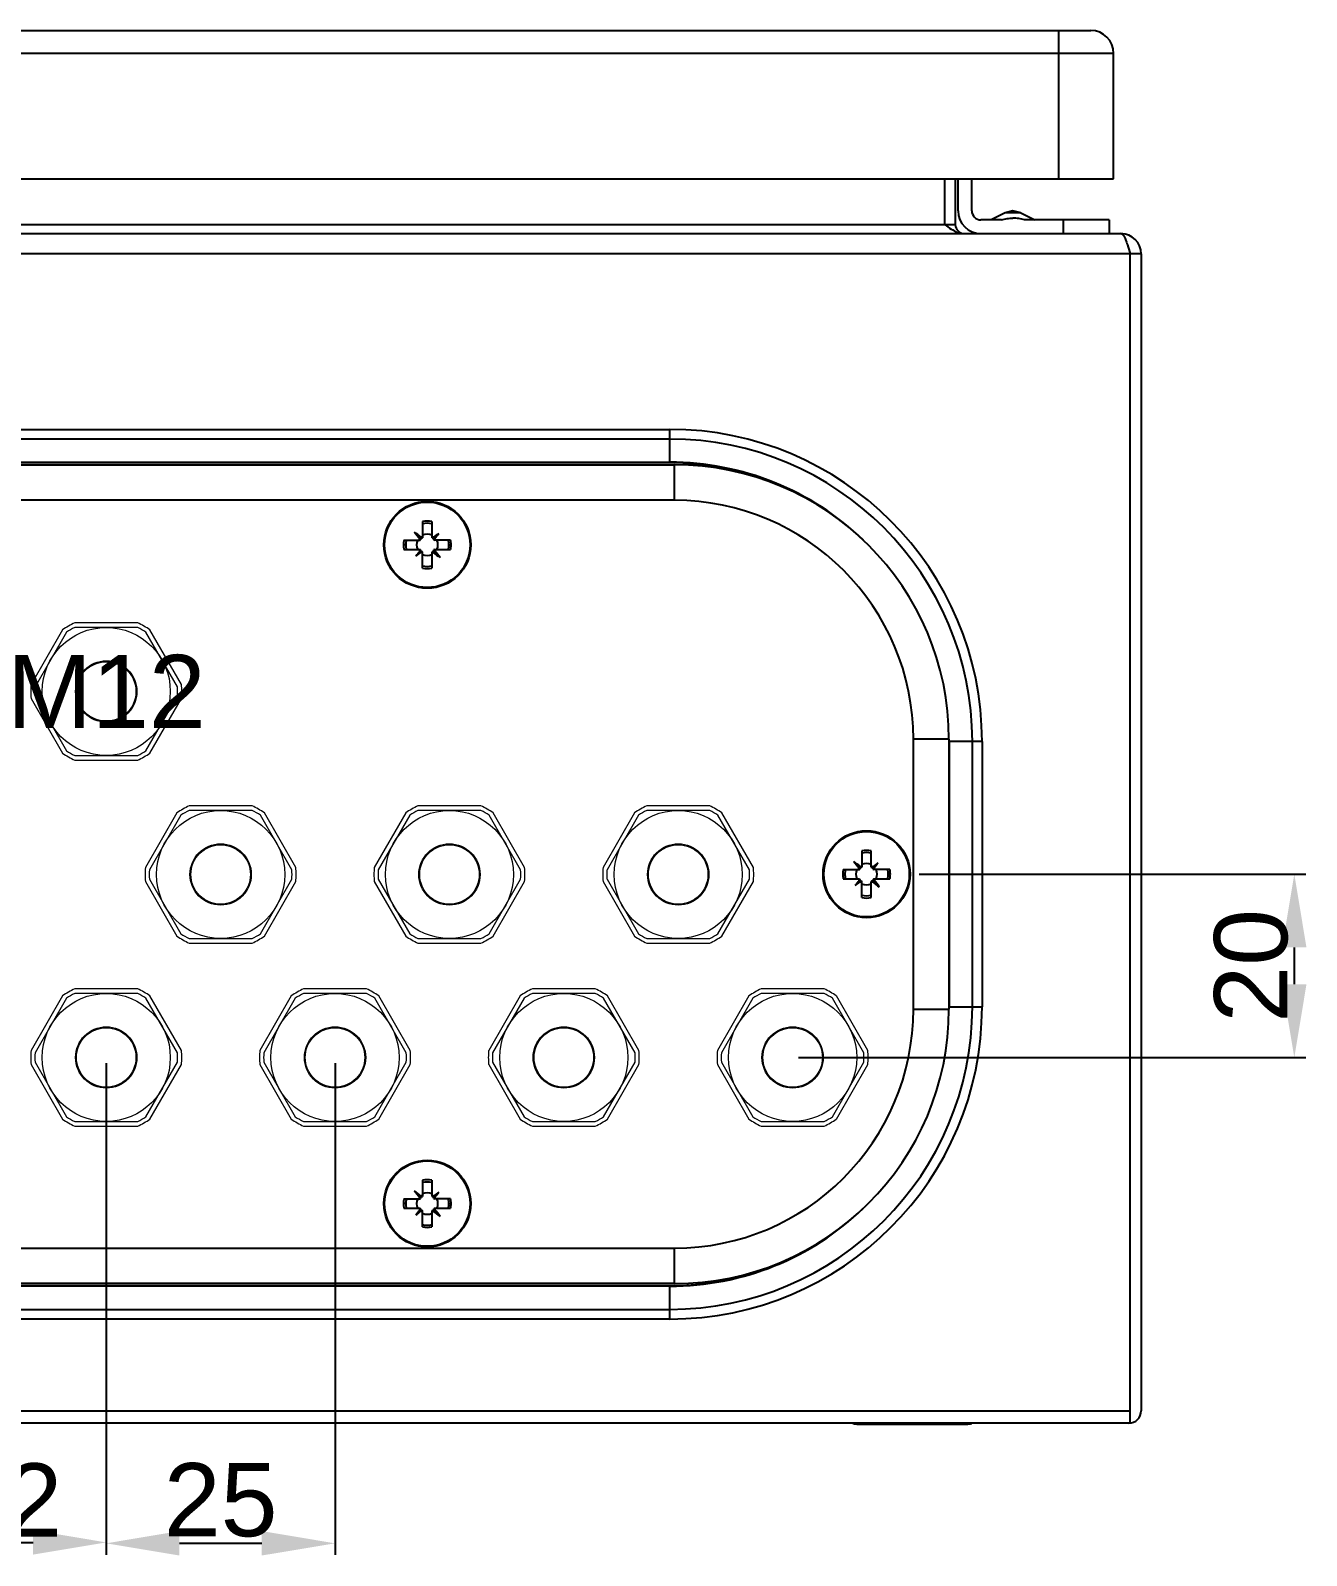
# Model space of a CAD drawing. Header units: millimetres. Extents: x 46697 to 52144, y 25488 to 34806.
# Drawn here: x 49601.2 to 49740.6, y 30669.7 to 30836.4 of the extents above; entities that cross this region are included whole.
import ezdxf

# ---------------------------------------------------------------- set-up
doc = ezdxf.new("R2010")
doc.units = ezdxf.units.MM
doc.layers.add('000-KOTIRANJE', color=254, linetype='Continuous', lineweight=5)
doc.layers.add('000-PI-Oprema', color=30, linetype='Continuous', lineweight=5)
doc.layers.add('000-PI-NO PLOT', color=6, linetype='Continuous', lineweight=5, plot=False)
doc.layers.add('000-PI-ORMAR', color=51, linetype='Continuous')
doc.layers.add('210-0', color=7, linetype='Continuous')
doc.styles.get("Standard").update_dxf_attribs({"font": 'arial.ttf'})
doc.dimstyles.new('ISO-25-lb', dxfattribs={"dimtxt": 8, "dimasz": 8, "dimexe": 1.25, "dimexo": 0.625, "dimtad": 1, "dimdec": 1, "dimtxsty": 'Standard', "dimcen": 5, "dimadec": 0, "dimazin": 0, "dimtfac": 1, "dimtdec": 1, "dimtmove": 0, "dimatfit": 3, "dimfxl": 1, "dimarcsym": 0})

# ---------------------------------------------------------------- blocks, each defined once
blk = doc.blocks.new('NSYCRN325150_bottom')
at = {"layer": '000-PI-ORMAR'}
for p, q in [((49561.72, 30888.93), (49801.72, 30888.93)), ((49798.22, 30872.73), (49798.22, 30888.93)), ((49804.22, 30886.43), (49559.22, 30886.43)), ((49804.22, 30872.73), (49804.22, 30886.43)), ((49559.22, 30872.73), (49804.22, 30872.73)), ((49785.72, 30872.73), (49785.72, 30867.73)), ((49786.92, 30872.73), (49786.92, 30867.73)), ((49787.22, 30869.23), (49787.22, 30872.73)), ((49788.72, 30869.23), (49788.72, 30872.73)), ((49577.52, 30867.73), (49786.92, 30867.73)), ((49791.95, 30868.23), (49789.72, 30868.23)), ((49792.36, 30869.02), (49790.85, 30868.23)), ((49793.22, 30869.23), (49792.36, 30869.02)), ((49794.08, 30869.02), (49792.36, 30869.02)), ((49794.08, 30869.02), (49793.22, 30869.23)), ((49794.08, 30869.02), (49795.59, 30868.23)), ((49803.72, 30868.23), (49794.49, 30868.23)), ((49798.72, 30868.23), (49798.72, 30866.73)), ((49803.72, 30868.23), (49803.72, 30866.73)), ((49559.42, 30866.73), (49805.02, 30866.73)), ((49807.22, 30864.53), (49557.22, 30864.53)), ((49806.02, 30736.73), (49806.02, 30864.53)), ((49807.22, 30864.53), (49807.22, 30738.07)), ((49608.72, 30845.34), (49755.72, 30845.34)), ((49755.72, 30841.68), (49755.72, 30845.34)), ((49755.72, 30844.28), (49608.72, 30844.28)), ((49608.22, 30841.47), (49756.22, 30841.47)), ((49608.72, 30841.75), (49755.72, 30841.75)), ((49755.72, 30841.68), (49608.72, 30841.68)), ((49756.22, 30837.59), (49756.22, 30841.47)), ((49756.22, 30837.59), (49608.22, 30837.59)), ((49728.71, 30835.27), (49728.71, 30833.5)), ((49729.74, 30833.5), (49729.74, 30835.27)), ((49726.86, 30832.72), (49726.61, 30832.72)), ((49726.67, 30833.24), (49728.44, 30833.24)), ((49728.49, 30833.45), (49727.83, 30834.11)), ((49728.4, 30833.37), (49728.26, 30833.24)), ((49728.4, 30833.54), (49728.56, 30833.54)), ((49728.4, 30833.54), (49728.4, 30833.38)), ((49728.4, 30833.38), (49728.4, 30833.37)), ((49728.4, 30833.37), (49728.49, 30833.28)), ((49728.44, 30833.24), (49728.49, 30833.28)), ((49728.66, 30833.45), (49728.49, 30833.45)), ((49728.49, 30833.45), (49728.49, 30833.28)), ((49728.57, 30833.54), (49728.56, 30833.54)), ((49728.71, 30833.68), (49728.57, 30833.54)), ((49728.57, 30833.54), (49728.66, 30833.45)), ((49728.66, 30833.45), (49728.71, 30833.5)), ((49729.87, 30833.54), (49729.74, 30833.68)), ((49729.74, 30833.5), (49729.78, 30833.45)), ((49729.87, 30833.54), (49729.78, 30833.45)), ((49729.95, 30833.45), (49729.78, 30833.45)), ((49729.93, 30833.54), (49729.87, 30833.54)), ((49730.04, 30833.54), (49729.93, 30833.54)), ((49729.95, 30833.45), (49730.47, 30833.97)), ((49729.95, 30833.28), (49729.95, 30833.45)), ((49730.04, 30833.37), (49729.95, 30833.28)), ((49729.95, 30833.28), (49730, 30833.24)), ((49731.77, 30833.24), (49730, 30833.24)), ((49730.04, 30833.54), (49730.04, 30833.43)), ((49730.04, 30833.37), (49730.04, 30833.43)), ((49730.18, 30833.24), (49730.04, 30833.37)), ((49731.58, 30832.72), (49731.83, 30832.72)), ((49726.67, 30832.21), (49728.44, 30832.21)), ((49728.49, 30831.99), (49727.98, 30831.48)), ((49728.26, 30832.21), (49728.4, 30832.07)), ((49728.4, 30832.07), (49728.49, 30832.16)), ((49728.4, 30832.01), (49728.4, 30832.07)), ((49728.4, 30831.9), (49728.4, 30832.01)), ((49728.4, 30831.9), (49728.51, 30831.9)), ((49728.49, 30832.16), (49728.44, 30832.21)), ((49728.49, 30832.16), (49728.49, 30831.99)), ((49728.49, 30831.99), (49728.66, 30831.99)), ((49728.57, 30831.9), (49728.51, 30831.9)), ((49728.57, 30831.9), (49728.66, 30831.99)), ((49728.57, 30831.9), (49728.71, 30831.76)), ((49728.71, 30831.94), (49728.66, 30831.99)), ((49728.71, 30830.17), (49728.71, 30831.94)), ((49729.78, 30831.99), (49729.74, 30831.94)), ((49729.74, 30830.17), (49729.74, 30831.94)), ((49729.74, 30831.76), (49729.87, 30831.9)), ((49729.78, 30831.99), (49729.95, 30831.99)), ((49729.87, 30831.9), (49729.78, 30831.99)), ((49729.88, 30831.9), (49729.87, 30831.9)), ((49730.04, 30831.9), (49729.88, 30831.9)), ((49730, 30832.21), (49729.95, 30832.16)), ((49729.95, 30831.99), (49729.95, 30832.16)), ((49730.04, 30832.07), (49729.95, 30832.16)), ((49729.95, 30831.99), (49730.61, 30831.33)), ((49730, 30832.21), (49731.77, 30832.21)), ((49730.04, 30832.07), (49730.18, 30832.21)), ((49730.04, 30832.07), (49730.04, 30832.06)), ((49730.04, 30832.06), (49730.04, 30831.9)), ((49786.22, 30811.47), (49782.34, 30811.47)), ((49782.34, 30781.97), (49782.34, 30811.47)), ((49786.22, 30811.47), (49786.22, 30781.97)), ((49789.84, 30811.22), (49786.25, 30811.22)), ((49786.25, 30811.22), (49786.25, 30782.22)), ((49788.78, 30782.22), (49788.78, 30811.22)), ((49789.84, 30811.22), (49789.84, 30782.22)), ((49776.49, 30797.45), (49775.83, 30798.11)), ((49776.71, 30799.27), (49776.71, 30797.5)), ((49777.74, 30797.5), (49777.74, 30799.27)), ((49777.95, 30797.45), (49778.47, 30797.97)), ((49774.86, 30796.72), (49774.61, 30796.72)), ((49774.67, 30797.24), (49776.44, 30797.24)), ((49774.67, 30796.21), (49776.44, 30796.21)), ((49776.4, 30797.37), (49776.26, 30797.24)), ((49776.26, 30796.21), (49776.4, 30796.07)), ((49776.4, 30797.54), (49776.56, 30797.54)), ((49776.4, 30797.54), (49776.4, 30797.38)), ((49776.4, 30797.38), (49776.4, 30797.37)), ((49776.4, 30797.37), (49776.49, 30797.28)), ((49776.4, 30796.07), (49776.49, 30796.16)), ((49776.4, 30796.01), (49776.4, 30796.07)), ((49776.44, 30797.24), (49776.49, 30797.28)), ((49776.49, 30796.16), (49776.44, 30796.21)), ((49776.66, 30797.45), (49776.49, 30797.45)), ((49776.49, 30797.45), (49776.49, 30797.28)), ((49776.49, 30796.16), (49776.49, 30795.99)), ((49776.57, 30797.54), (49776.56, 30797.54)), ((49776.71, 30797.68), (49776.57, 30797.54)), ((49776.57, 30797.54), (49776.66, 30797.45)), ((49776.66, 30797.45), (49776.71, 30797.5)), ((49777.87, 30797.54), (49777.74, 30797.68)), ((49777.74, 30797.5), (49777.78, 30797.45)), ((49777.87, 30797.54), (49777.78, 30797.45)), ((49777.95, 30797.45), (49777.78, 30797.45)), ((49777.93, 30797.54), (49777.87, 30797.54)), ((49778.04, 30797.54), (49777.93, 30797.54)), ((49777.95, 30797.28), (49777.95, 30797.45)), ((49778.04, 30797.37), (49777.95, 30797.28)), ((49777.95, 30797.28), (49778, 30797.24)), ((49778, 30796.21), (49777.95, 30796.16)), ((49778.04, 30796.07), (49777.95, 30796.16)), ((49777.95, 30795.99), (49777.95, 30796.16)), ((49779.77, 30797.24), (49778, 30797.24)), ((49778, 30796.21), (49779.77, 30796.21)), ((49778.04, 30797.54), (49778.04, 30797.43)), ((49778.04, 30797.37), (49778.04, 30797.43)), ((49778.18, 30797.24), (49778.04, 30797.37)), ((49778.04, 30796.07), (49778.18, 30796.21)), ((49778.04, 30796.07), (49778.04, 30796.06)), ((49778.04, 30796.06), (49778.04, 30795.9)), ((49779.58, 30796.72), (49779.83, 30796.72)), ((49776.49, 30795.99), (49775.98, 30795.48)), ((49776.4, 30795.9), (49776.4, 30796.01)), ((49776.4, 30795.9), (49776.51, 30795.9)), ((49776.49, 30795.99), (49776.66, 30795.99)), ((49776.57, 30795.9), (49776.51, 30795.9)), ((49776.57, 30795.9), (49776.66, 30795.99)), ((49776.57, 30795.9), (49776.71, 30795.76)), ((49776.71, 30795.94), (49776.66, 30795.99)), ((49776.71, 30794.17), (49776.71, 30795.94)), ((49777.78, 30795.99), (49777.74, 30795.94)), ((49777.74, 30794.17), (49777.74, 30795.94)), ((49777.74, 30795.76), (49777.87, 30795.9)), ((49777.78, 30795.99), (49777.95, 30795.99)), ((49777.87, 30795.9), (49777.78, 30795.99)), ((49777.88, 30795.9), (49777.87, 30795.9)), ((49778.04, 30795.9), (49777.88, 30795.9)), ((49777.95, 30795.99), (49778.61, 30795.33)), ((49782.34, 30781.97), (49786.22, 30781.97)), ((49786.25, 30782.22), (49789.84, 30782.22)), ((49728.71, 30763.27), (49728.71, 30761.5)), ((49729.74, 30761.5), (49729.74, 30763.27)), ((49726.67, 30761.24), (49728.44, 30761.24)), ((49728.49, 30761.45), (49727.83, 30762.11)), ((49728.4, 30761.37), (49728.26, 30761.24)), ((49728.4, 30761.54), (49728.56, 30761.54)), ((49728.4, 30761.54), (49728.4, 30761.38)), ((49728.4, 30761.38), (49728.4, 30761.37)), ((49728.4, 30761.37), (49728.49, 30761.28)), ((49728.44, 30761.24), (49728.49, 30761.28)), ((49728.66, 30761.45), (49728.49, 30761.45)), ((49728.49, 30761.45), (49728.49, 30761.28)), ((49728.57, 30761.54), (49728.56, 30761.54)), ((49728.71, 30761.68), (49728.57, 30761.54)), ((49728.57, 30761.54), (49728.66, 30761.45)), ((49728.66, 30761.45), (49728.71, 30761.5)), ((49729.87, 30761.54), (49729.74, 30761.68)), ((49729.74, 30761.5), (49729.78, 30761.45)), ((49729.87, 30761.54), (49729.78, 30761.45)), ((49729.95, 30761.45), (49729.78, 30761.45)), ((49729.93, 30761.54), (49729.87, 30761.54)), ((49730.04, 30761.54), (49729.93, 30761.54)), ((49729.95, 30761.45), (49730.47, 30761.97)), ((49729.95, 30761.28), (49729.95, 30761.45)), ((49730.04, 30761.37), (49729.95, 30761.28)), ((49729.95, 30761.28), (49730, 30761.24)), ((49731.77, 30761.24), (49730, 30761.24)), ((49730.04, 30761.54), (49730.04, 30761.43)), ((49730.04, 30761.37), (49730.04, 30761.43)), ((49730.18, 30761.24), (49730.04, 30761.37)), ((49726.86, 30760.72), (49726.61, 30760.72)), ((49726.67, 30760.21), (49728.44, 30760.21)), ((49728.49, 30759.99), (49727.98, 30759.48)), ((49728.26, 30760.21), (49728.4, 30760.07)), ((49728.4, 30760.07), (49728.49, 30760.16)), ((49728.4, 30760.01), (49728.4, 30760.07)), ((49728.4, 30759.9), (49728.4, 30760.01)), ((49728.4, 30759.9), (49728.51, 30759.9)), ((49728.49, 30760.16), (49728.44, 30760.21)), ((49728.49, 30760.16), (49728.49, 30759.99)), ((49728.49, 30759.99), (49728.66, 30759.99)), ((49728.57, 30759.9), (49728.51, 30759.9)), ((49728.57, 30759.9), (49728.66, 30759.99)), ((49728.57, 30759.9), (49728.71, 30759.76)), ((49728.71, 30759.94), (49728.66, 30759.99)), ((49728.71, 30758.17), (49728.71, 30759.94)), ((49729.78, 30759.99), (49729.74, 30759.94)), ((49729.74, 30758.17), (49729.74, 30759.94)), ((49729.74, 30759.76), (49729.87, 30759.9)), ((49729.78, 30759.99), (49729.95, 30759.99)), ((49729.87, 30759.9), (49729.78, 30759.99)), ((49729.88, 30759.9), (49729.87, 30759.9)), ((49730.04, 30759.9), (49729.88, 30759.9)), ((49730, 30760.21), (49729.95, 30760.16)), ((49730.04, 30760.07), (49729.95, 30760.16)), ((49729.95, 30759.99), (49729.95, 30760.16)), ((49729.95, 30759.99), (49730.61, 30759.33)), ((49730, 30760.21), (49731.77, 30760.21)), ((49730.04, 30760.07), (49730.18, 30760.21)), ((49730.04, 30760.07), (49730.04, 30760.06)), ((49730.04, 30760.06), (49730.04, 30759.9)), ((49731.58, 30760.72), (49731.83, 30760.72)), ((49608.22, 30755.85), (49756.22, 30755.85)), ((49756.22, 30751.97), (49756.22, 30755.85)), ((49756.22, 30751.97), (49608.22, 30751.97)), ((49608.72, 30751.76), (49755.72, 30751.76)), ((49755.72, 30751.69), (49608.72, 30751.69)), ((49755.72, 30748.1), (49755.72, 30751.76)), ((49608.72, 30749.16), (49755.72, 30749.16)), ((49755.72, 30748.1), (49608.72, 30748.1)), ((49557.22, 30738.07), (49806.02, 30738.07)), ((49805.87, 30736.72), (49559.42, 30736.72)), ((49776.3, 30736.62), (49788.14, 30736.62)), ((49806.02, 30736.73), (49805.87, 30736.72))]:
    blk.add_line(p, q, dxfattribs=at)
for centre, radius in [((49729.22, 30832.72), 4.75), ((49729.22, 30832.72), 4.67), ((49777.22, 30796.72), 4.75), ((49777.22, 30796.72), 4.67), ((49729.22, 30760.72), 4.75), ((49729.22, 30760.72), 4.67)]:
    blk.add_circle(centre, radius, dxfattribs=at)
for centre, radius, start, end in [((49801.72, 30886.43), 2.5, 0, 90), ((49787.92, 30867.73), 1, 180, 270), ((49789.72, 30869.23), 2.5, 180, 270), ((49789.72, 30869.23), 1, 180, 270), ((49805.02, 30864.53), 2.2, 0, 90), ((49755.72, 30811.22), 34.12, 0, 90), ((49755.72, 30811.22), 33.06, 0, 90), ((49755.72, 30811.22), 30.53, 46.0952, 90), ((49755.72, 30811.22), 30.46, 62.0222, 90), ((49756.22, 30811.47), 30, 0, 90), ((49756.22, 30811.47), 26.12, 0, 90), ((49729.22, 30832.93), 2.39, 77.579, 102.421), ((49729.22, 30832.91), 2.17, 76.2841, 103.7159), ((49729.02, 30832.72), 2.4, 167.5983, 179.9804), ((49729.02, 30832.72), 2.4, 180.0183, 192.4029), ((49729.04, 30832.72), 2.18, 166.2955, 179.9897), ((49729.04, 30832.72), 2.18, 180.0103, 193.7044), ((49720.91, 30824.47), 11.87, 49.8549, 54.3133), ((49737.36, 30840.95), 11.73, 215.6598, 220.1721), ((49729.22, 30832.72), 1.17, 153.8852, 206.1148), ((49729.22, 30832.72), 1.17, 63.8852, 116.1148), ((49737.51, 30824.5), 11.8, 126.666, 129.9788), ((49720.92, 30841.07), 11.9, 320.0351, 323.3202), ((49729.22, 30832.72), 1.17, 333.8852, 26.1148), ((49729.4, 30832.72), 2.18, 0.0103, 13.7046), ((49729.4, 30832.72), 2.18, 346.2954, 359.9894), ((49729.42, 30832.72), 2.4, 0.0196, 12.4018), ((49729.42, 30832.72), 2.4, 347.5978, 359.9802), ((49737.51, 30824.37), 11.89, 140.0346, 143.3206), ((49720.93, 30840.94), 11.8, 306.6662, 309.9785), ((49729.22, 30832.72), 1.17, 243.8852, 296.1148), ((49737.53, 30840.96), 11.86, 229.8529, 234.3152), ((49721.08, 30824.49), 11.73, 35.6597, 40.1721), ((49729.22, 30832.53), 2.17, 256.286, 283.714), ((49729.22, 30832.51), 2.39, 257.5768, 282.4232), ((49755.72, 30811.22), 30.53, 0, 0.4739), ((49768.91, 30788.47), 11.87, 49.8549, 54.3133), ((49785.36, 30804.95), 11.73, 215.6598, 220.1721), ((49777.22, 30796.93), 2.39, 77.579, 102.421), ((49777.22, 30796.91), 2.17, 76.2841, 103.7159), ((49777.22, 30796.72), 1.17, 63.8852, 116.1148), ((49785.51, 30788.5), 11.8, 126.666, 129.9788), ((49768.92, 30805.07), 11.9, 320.0351, 323.3202), ((49777.02, 30796.72), 2.4, 167.5983, 179.9804), ((49777.02, 30796.72), 2.4, 180.0183, 192.4029), ((49777.04, 30796.72), 2.18, 166.2955, 179.9897), ((49777.04, 30796.72), 2.18, 180.0103, 193.7044), ((49777.22, 30796.72), 1.17, 153.8852, 206.1148), ((49769.08, 30788.49), 11.73, 35.6597, 40.1721), ((49777.22, 30796.72), 1.17, 333.8852, 26.1148), ((49777.4, 30796.72), 2.18, 0.0103, 13.7046), ((49777.4, 30796.72), 2.18, 346.2954, 359.9894), ((49777.42, 30796.72), 2.4, 0.0196, 12.4018), ((49777.42, 30796.72), 2.4, 347.5978, 359.9802), ((49785.51, 30788.37), 11.89, 140.0346, 143.3206), ((49768.93, 30804.94), 11.8, 306.6662, 309.9785), ((49777.22, 30796.72), 1.17, 243.8852, 296.1148), ((49777.22, 30796.53), 2.17, 256.286, 283.714), ((49785.53, 30804.96), 11.86, 229.8529, 234.3152), ((49777.22, 30796.51), 2.39, 257.5768, 282.4232), ((49755.72, 30782.22), 34.12, 270, 0), ((49755.72, 30782.22), 33.06, 270, 0), ((49756.22, 30781.97), 30, 270, 0), ((49756.22, 30781.97), 26.12, 270, 360), ((49755.72, 30782.22), 30.53, 359.5261, 0), ((49729.22, 30760.93), 2.39, 77.579, 102.421), ((49729.22, 30760.91), 2.17, 76.2841, 103.7159), ((49729.02, 30760.72), 2.4, 167.5983, 179.9804), ((49729.04, 30760.72), 2.18, 166.2955, 179.9897), ((49720.91, 30752.47), 11.87, 49.8549, 54.3133), ((49737.36, 30768.95), 11.73, 215.6598, 220.1721), ((49729.22, 30760.72), 1.17, 153.8852, 206.1148), ((49729.22, 30760.72), 1.17, 63.8852, 116.1148), ((49737.51, 30752.5), 11.8, 126.666, 129.9788), ((49720.92, 30769.07), 11.9, 320.0351, 323.3202), ((49729.22, 30760.72), 1.17, 333.8852, 26.1148), ((49729.4, 30760.72), 2.18, 0.0103, 13.7046), ((49729.42, 30760.72), 2.4, 0.0196, 12.4018), ((49729.02, 30760.72), 2.4, 180.0183, 192.4029), ((49729.04, 30760.72), 2.18, 180.0103, 193.7044), ((49737.51, 30752.37), 11.89, 140.0346, 143.3206), ((49720.93, 30768.94), 11.8, 306.6662, 309.9785), ((49729.22, 30760.72), 1.17, 243.8852, 296.1148), ((49737.53, 30768.96), 11.86, 229.8529, 234.3152), ((49721.08, 30752.49), 11.73, 35.6597, 40.1721), ((49729.4, 30760.72), 2.18, 346.2954, 359.9894), ((49729.42, 30760.72), 2.4, 347.5978, 359.9802), ((49755.72, 30782.22), 30.53, 270, 313.9048), ((49729.22, 30760.53), 2.17, 256.286, 283.714), ((49729.22, 30760.51), 2.39, 257.5768, 282.4232), ((49755.72, 30782.22), 30.46, 270, 297.9768), ((49805.87, 30738.07), 1.35, 270.4539, 0), ((49776.3, 30738.62), 2, 253.4183, 270), ((49788.14, 30738.62), 2, 270, 286.5817)]:
    blk.add_arc(centre, radius, start, end, dxfattribs=at)
for points, knots in [([(49785.72, 30867.73), (49785.8, 30867.68), (49786.09, 30867.47), (49786.39, 30867.26), (49786.63, 30867.13)], [0, 0, 0, 0, 0.254814, 1, 1, 1, 1]), ([(49791.95, 30868.23), (49792.16, 30868.29), (49792.58, 30868.39), (49793.01, 30868.42), (49793.22, 30868.42)], [0, 0, 0, 0, 0.500092, 1, 1, 1, 1]), ([(49794.49, 30868.23), (49794.28, 30868.29), (49793.86, 30868.39), (49793.43, 30868.42), (49793.22, 30868.42)], [0, 0, 0, 0, 0.500084, 1, 1, 1, 1]), ([(49786.63, 30867.13), (49786.83, 30867.01), (49787.24, 30866.81), (49787.7, 30866.73), (49787.92, 30866.73)], [0, 0, 0, 0, 0.520028, 1, 1, 1, 1]), ([(49805.02, 30866.73), (49805.15, 30866.73), (49805.34, 30866.49), (49805.49, 30866.17), (49805.58, 30865.93), (49805.63, 30865.79)], [0, 0, 0, 0, 0.342978, 0.633916, 1, 1, 1, 1]), ([(49805.63, 30865.79), (49805.66, 30865.7), (49805.8, 30865.28), (49805.93, 30864.86), (49806.02, 30864.53)], [0, 0, 0, 0, 0.230694, 1, 1, 1, 1])]:
    blk.add_open_spline(points, degree=3, knots=knots, dxfattribs=at)
blk = doc.blocks.new('M12')
at = {"layer": '000-PI-Oprema'}
for p, q in [((-4.78, 6.73), (-8.21, 0.77)), ((3.44, 7.5), (-3.44, 7.5)), ((3.44, 7), (-3.44, 7)), ((8.21, 0.77), (4.78, 6.73)), ((-4.34, 6.48), (-7.78, 0.52)), ((7.78, 0.52), (4.34, 6.48)), ((-8.21, -0.77), (-4.78, -6.73)), ((-7.78, -0.52), (-4.34, -6.48)), ((4.34, -6.48), (7.78, -0.52)), ((4.78, -6.73), (8.21, -0.77)), ((-3.44, -7), (3.44, -7)), ((-3.44, -7.5), (3.44, -7.5))]:
    blk.add_line(p, q, dxfattribs=at)
for radius in [7, 3.35, 3.25]:
    blk.add_circle((0, 0), radius, dxfattribs=at)
for radius, start, end in [(8.25, 114.62, 125.38), (7.8, 116.177, 123.823), (8.25, 54.62, 65.38), (7.8, 56.177, 63.823), (8.25, 174.62, 185.38), (7.8, 176.177, 183.823), (7.8, 356.177, 3.823), (8.25, 354.62, 5.38), (7.8, 236.177, 243.823), (7.8, 296.177, 303.823), (8.25, 234.62, 245.38), (8.25, 294.62, 305.38)]:
    blk.add_arc((0, 0), radius, start, end, dxfattribs=at)
blk = doc.blocks.new('*U215')
at = {"layer": '210-0', "ltscale": 0.25}
blk.add_blockref('M12', (0, 0), dxfattribs=at)
blk = doc.blocks.new('*U216')
at = {"layer": '000-PI-ORMAR', "color": 0, "linetype": 'ByBlock', "lineweight": -2, "transparency": 16777216}
blk.add_blockref('*U215', (0, 0), dxfattribs=at)
blk = doc.blocks.new('*U213')
at = {"layer": '210-0', "ltscale": 0.25}
blk.add_blockref('M12', (0, 0), dxfattribs=at)
blk = doc.blocks.new('*U214')
at = {"layer": '000-PI-ORMAR', "color": 0, "linetype": 'ByBlock', "lineweight": -2, "transparency": 16777216}
for p in [(0, 0), (25, 0), (50, 0)]:
    blk.add_blockref('*U213', p, dxfattribs=at)
blk = doc.blocks.new('*U217')
at = {"layer": '210-0', "ltscale": 0.25}
blk.add_blockref('M12', (0, 0), dxfattribs=at)
blk = doc.blocks.new('*U218')
at = {"layer": '000-PI-ORMAR', "color": 0, "linetype": 'ByBlock', "lineweight": -2, "transparency": 16777216}
for p in [(0, 0), (25, 0), (50, 0), (75, 0)]:
    blk.add_blockref('*U217', p, dxfattribs=at)
blk = doc.blocks.new('*D378')
at = {"layer": '000-KOTIRANJE', "color": 0, "linetype": 'Continuous', "lineweight": -2, "ltscale": 0.25, "transparency": 16777216}
for p, q in [((49587.39, 30743.23), (49587.39, 30669.89)), ((49609.44, 30723.52), (49609.44, 30669.89)), ((49595.39, 30671.14), (49601.44, 30671.14))]:
    blk.add_line(p, q, dxfattribs=at)
at = {"layer": '000-KOTIRANJE', "color": 0, "ltscale": 0.25, "transparency": 16777216}
for points in [[(49595.39, 30672.48), (49595.39, 30669.81), (49587.39, 30671.14)], [(49601.44, 30672.48), (49601.44, 30669.81), (49609.44, 30671.14)]]:
    blk.add_solid(points, dxfattribs=at)
at = {"layer": 'Defpoints', "color": 0, "ltscale": 0.25, "transparency": 16777216}
for p in [(49587.39, 30743.86), (49609.44, 30724.14), (49609.44, 30671.14)]:
    blk.add_point(p, dxfattribs=at)
at = {"layer": '000-KOTIRANJE', "color": 0, "ltscale": 0.25, "transparency": 16777216, "insert": (49598.42, 30675.78), "char_height": 8, "attachment_point": 5}
blk.add_mtext('22', dxfattribs=at)
blk = doc.blocks.new('*D379')
at = {"layer": '000-KOTIRANJE', "color": 0, "linetype": 'Continuous', "lineweight": -2, "ltscale": 0.25, "transparency": 16777216}
for p, q in [((49609.44, 30723.42), (49609.44, 30669.79)), ((49634.44, 30723.52), (49634.44, 30669.79)), ((49617.44, 30671.04), (49626.44, 30671.04))]:
    blk.add_line(p, q, dxfattribs=at)
at = {"layer": '000-KOTIRANJE', "color": 0, "ltscale": 0.25, "transparency": 16777216}
for points in [[(49617.44, 30672.38), (49617.44, 30669.71), (49609.44, 30671.04)], [(49626.44, 30672.38), (49626.44, 30669.71), (49634.44, 30671.04)]]:
    blk.add_solid(points, dxfattribs=at)
at = {"layer": 'Defpoints', "color": 0, "ltscale": 0.25, "transparency": 16777216}
for p in [(49609.44, 30724.04), (49634.44, 30724.14), (49634.44, 30671.04)]:
    blk.add_point(p, dxfattribs=at)
at = {"layer": '000-KOTIRANJE', "color": 0, "ltscale": 0.25, "transparency": 16777216, "insert": (49621.94, 30675.75), "char_height": 8, "attachment_point": 5}
blk.add_mtext('25', dxfattribs=at)
blk = doc.blocks.new('*D380')
at = {"layer": '000-KOTIRANJE', "color": 0, "linetype": 'Continuous', "lineweight": -2, "ltscale": 0.25, "transparency": 16777216}
for p, q in [((49698.26, 30744.17), (49740.51, 30744.17)), ((49739.26, 30736.17), (49739.26, 30732.14)), ((49685.07, 30724.14), (49740.51, 30724.14))]:
    blk.add_line(p, q, dxfattribs=at)
at = {"layer": '000-KOTIRANJE', "color": 0, "ltscale": 0.25, "transparency": 16777216}
for points in [[(49737.93, 30736.17), (49740.59, 30736.17), (49739.26, 30744.17)], [(49737.93, 30732.14), (49740.59, 30732.14), (49739.26, 30724.14)]]:
    blk.add_solid(points, dxfattribs=at)
at = {"layer": 'Defpoints', "color": 0, "ltscale": 0.25, "transparency": 16777216}
for p in [(49697.64, 30744.17), (49684.44, 30724.14), (49739.26, 30724.14)]:
    blk.add_point(p, dxfattribs=at)
at = {"layer": '000-KOTIRANJE', "color": 0, "ltscale": 0.25, "transparency": 16777216, "insert": (49734.55, 30734.16), "char_height": 8, "attachment_point": 5, "rotation": 90}
blk.add_mtext('20', dxfattribs=at)

msp = doc.modelspace()

# ---------------------------------------------------------------- block references
at = {"layer": '000-PI-ORMAR'}
for name, p in [('NSYCRN325150_bottom', (-84.7, -52.55)), ('*U216', (49609.44, 30764.14)), ('*U214', (49621.94, 30744.14)), ('*U218', (49609.44, 30724.14))]:
    msp.add_blockref(name, p, dxfattribs=at)

# ---------------------------------------------------------------- texts
at = {"layer": '000-PI-NO PLOT', "ltscale": 0.25, "insert": (49609.44, 30764.14), "char_height": 8, "attachment_point": 5}
msp.add_mtext_dynamic_manual_height_columns('\\pxqc;M12', width=52.4265, gutter_width=12.5, heights=[0], dxfattribs=at)

# ---------------------------------------------------------------- dimensions: what is measured, and where the dimension line sits
at = {"layer": '000-KOTIRANJE', "ltscale": 0.25}
for base, p1, p2, picture, middle in [((49609.4436, 30671.1431), (49587.3949, 30743.8582), (49609.4436, 30724.1447), '*D378', (49598.4193, 30675.7845)), ((49634.44, 30671.04), (49609.44, 30724.04), (49634.44, 30724.14), '*D379', (49621.94, 30675.75))]:
    dim = msp.add_linear_dim(base=base, p1=p1, p2=p2, dimstyle='ISO-25-lb', dxfattribs=at)
    dim.commit()
    dim.dimension.update_dxf_attribs({"geometry": picture, "text_midpoint": middle})
dim = msp.add_linear_dim(base=(49739.26, 30724.14), p1=(49697.64, 30744.17), p2=(49684.44, 30724.14), angle=90, dimstyle='ISO-25-lb', dxfattribs=at)
dim.commit()
dim.dimension.update_dxf_attribs({"geometry": '*D380', "text_midpoint": (49734.55, 30734.16)})

doc.saveas('drawing.dxf')
